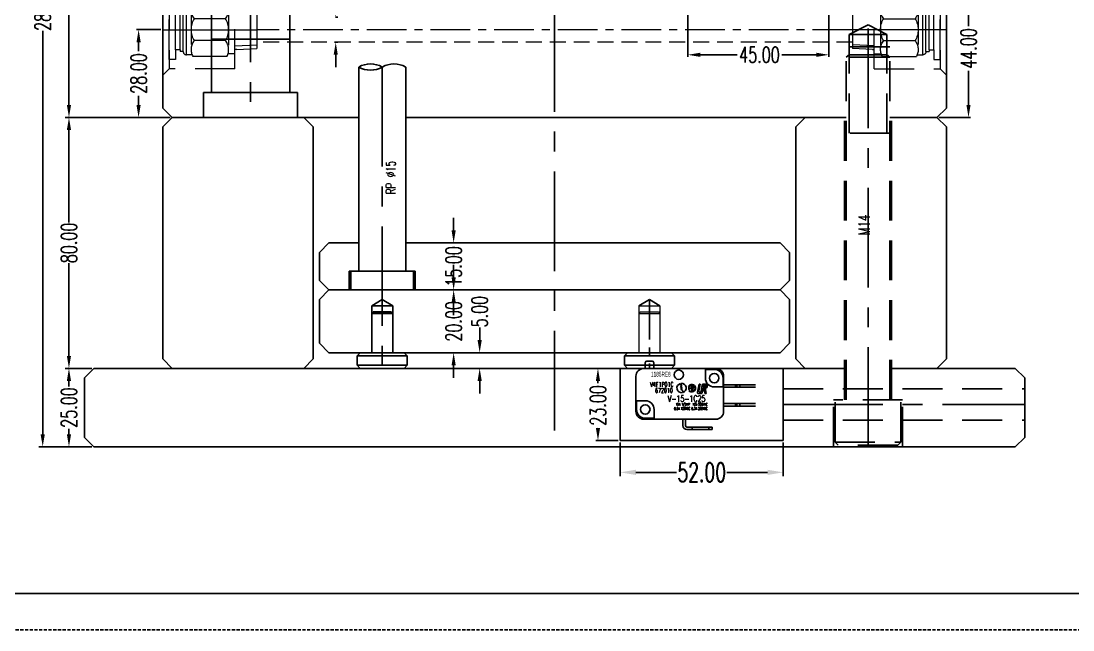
# Model space of a CAD drawing. Header units: inches. Extents: x 149964 to 151052, y -48230 to -47460.
# Drawn here: x 150380.8 to 150716.5, y -48229.7 to -48035.6 of the extents above; entities that cross this region are included whole.
import ezdxf

# ---------------------------------------------------------------- set-up
doc = ezdxf.new("R2010")
doc.units = ezdxf.units.IN
doc.header["$LTSCALE"] = 2
doc.header["$MEASUREMENT"] = 0
doc.header["$PDMODE"] = 3
doc.header["$PDSIZE"] = 0.3125
for name, pattern in [('ACAD_ISO08W100', [36, 24, -3, 6, -3]), ('CENTER', [50.8, 31.75, -6.35, 6.35, -6.35]), ('DASHED', [0.75, 0.5, -0.25]), ('HIDDEN', [9.525, 6.35, -3.175])]:
    doc.linetypes.add(name, pattern=pattern)
doc.layers.get('0').update_dxf_attribs({"linetype": 'CONTINUOUS'})
doc.layers.get('Defpoints').update_dxf_attribs({"linetype": 'CONTINUOUS'})
for name, color, linetype in [('5', 5, 'CONTINUOUS'), ('A', 7, 'CONTINUOUS'), ('CL', 1, 'ACAD_ISO08W100'), ('text', 7, 'CONTINUOUS'), ('WT', 4, 'CONTINUOUS'), ('壓塊', 157, 'CONTINUOUS')]:
    doc.layers.add(name, color=color, linetype=linetype)
doc.layers.add('dim', color=3, linetype='CONTINUOUS', lineweight=15)
doc.layers.add('WR', color=122, linetype='HIDDEN', lineweight=18)
doc.styles.add('ROMANC', font='romanc', dxfattribs={"width": 0.6, "height": 1})
doc.styles.add('roment', font='txt.shx', dxfattribs={"width": 0.67, "bigfont": 'chineset.shx'})
doc.styles.get("Standard").update_dxf_attribs({"font": 'txt.shx', "width": 0.67})
doc.dimstyles.new('2.00', dxfattribs={"dimtxt": 5, "dimasz": 4, "dimexe": 0.666, "dimexo": 0.626, "dimgap": 1, "dimtad": 0, "dimzin": 0, "dimdsep": 46, "dimtxsty": 'Standard', "dimcen": 0.09, "dimclrd": 3, "dimclre": 3, "dimclrt": 7, "dimazin": 0, "dimtfac": 1, "dimtofl": 0, "dimtmove": 0, "dimatfit": 0, "dimfxl": 0, "dimtolj": 1, "dimtzin": 0, "dimarcsym": 0})
doc.dimstyles.new('ISO-25', dxfattribs={"dimtxt": 5, "dimasz": 4, "dimexe": 1.25, "dimexo": 0.625, "dimtad": 0, "dimzin": 1, "dimdsep": 46, "dimtxsty": 'roment', "dimcen": 0, "dimclrd": 256, "dimclre": 256, "dimclrt": 7, "dimazin": 0, "dimtfac": 1, "dimtofl": 0, "dimtmove": 0, "dimatfit": 3, "dimfxl": 0, "dimarcsym": 0})
doc.dimstyles.new('std1', dxfattribs={"dimtxt": 6, "dimasz": 5, "dimexe": 1.25, "dimexo": 0.625, "dimtad": 0, "dimzin": 1, "dimdsep": 46, "dimtxsty": 'Standard', "dimcen": 0, "dimclrd": 3, "dimclre": 3, "dimclrt": 7, "dimazin": 2, "dimtfac": 1, "dimtofl": 0, "dimtmove": 0, "dimatfit": 3, "dimfxl": 0, "dimarcsym": 0})

# ---------------------------------------------------------------- blocks, each defined once
blk = doc.blocks.new('*D35056')
at = {"layer": 'Defpoints', "color": 0}
for p in [(150429.07, -47986.34), (150396.12, -48066.34), (150429.07, -48066.34)]:
    blk.add_point(p, dxfattribs=at)
at = {"layer": 'dim', "lineweight": -2}
for p, q in [((150428.45, -47986.34), (150394.87, -47986.34)), ((150396.12, -47990.34), (150396.12, -48019.86)), ((150396.12, -48062.34), (150396.12, -48032.83)), ((150428.45, -48066.34), (150394.87, -48066.34))]:
    blk.add_line(p, q, dxfattribs=at)
at = {"layer": 'dim', "linetype": 'ByBlock'}
for points in [[(150396.79, -47990.34), (150395.45, -47990.34), (150396.12, -47986.34)], [(150395.45, -48062.34), (150396.79, -48062.34), (150396.12, -48066.34)]]:
    blk.add_solid(points, dxfattribs=at)
at = {"layer": 'dim', "color": 7, "linetype": 'ByBlock', "insert": (150396.12, -48026.34), "char_height": 5, "attachment_point": 5, "rotation": 90, "style": 'roment'}
blk.add_mtext('80.00', dxfattribs=at)
blk = doc.blocks.new('*D35057')
at = {"layer": 'Defpoints', "color": 0}
for p in [(150396.12, -48066.34), (150429.07, -48066.34), (150404.07, -48146.34)]:
    blk.add_point(p, dxfattribs=at)
at = {"layer": 'dim', "lineweight": -2}
for p, q in [((150428.45, -48066.34), (150394.87, -48066.34)), ((150396.12, -48070.34), (150396.12, -48099.86)), ((150396.12, -48142.34), (150396.12, -48112.83)), ((150403.45, -48146.34), (150394.87, -48146.34))]:
    blk.add_line(p, q, dxfattribs=at)
at = {"layer": 'dim', "linetype": 'ByBlock'}
for points in [[(150396.79, -48070.34), (150395.45, -48070.34), (150396.12, -48066.34)], [(150395.45, -48142.34), (150396.79, -48142.34), (150396.12, -48146.34)]]:
    blk.add_solid(points, dxfattribs=at)
at = {"layer": 'dim', "color": 7, "linetype": 'ByBlock', "insert": (150396.12, -48106.34), "char_height": 5, "attachment_point": 5, "rotation": 90, "style": 'roment'}
blk.add_mtext('80.00', dxfattribs=at)
blk = doc.blocks.new('*D35058')
at = {"layer": 'Defpoints', "color": 0}
for p in [(150396.12, -48146.34), (150404.07, -48146.34), (150404.07, -48171.34)]:
    blk.add_point(p, dxfattribs=at)
at = {"layer": 'dim', "lineweight": -2}
for p, q in [((150403.45, -48146.34), (150394.87, -48146.34)), ((150396.12, -48150.34), (150396.12, -48152.08)), ((150396.12, -48167.34), (150396.12, -48165.61)), ((150403.45, -48171.34), (150394.87, -48171.34))]:
    blk.add_line(p, q, dxfattribs=at)
at = {"layer": 'dim', "linetype": 'ByBlock'}
for points in [[(150396.79, -48150.34), (150395.45, -48150.34), (150396.12, -48146.34)], [(150395.45, -48167.34), (150396.79, -48167.34), (150396.12, -48171.34)]]:
    blk.add_solid(points, dxfattribs=at)
at = {"layer": 'dim', "color": 7, "linetype": 'ByBlock', "insert": (150396.12, -48158.84), "char_height": 5, "attachment_point": 5, "rotation": 90, "style": 'roment'}
blk.add_mtext('25.00', dxfattribs=at)
blk = doc.blocks.new('*D35059')
at = {"layer": 'Defpoints', "color": 0}
for p in [(150387.75, -47890.34), (150404.07, -47890.34), (150404.07, -48171.34)]:
    blk.add_point(p, dxfattribs=at)
at = {"layer": 'dim', "lineweight": -2}
for p, q in [((150403.45, -47890.34), (150386.5, -47890.34)), ((150387.75, -47894.34), (150387.75, -48022.96)), ((150387.75, -48167.34), (150387.75, -48038.73)), ((150403.45, -48171.34), (150386.5, -48171.34))]:
    blk.add_line(p, q, dxfattribs=at)
at = {"layer": 'dim', "linetype": 'ByBlock'}
for points in [[(150388.42, -47894.34), (150387.08, -47894.34), (150387.75, -47890.34)], [(150387.08, -48167.34), (150388.42, -48167.34), (150387.75, -48171.34)]]:
    blk.add_solid(points, dxfattribs=at)
at = {"layer": 'dim', "color": 7, "linetype": 'ByBlock', "insert": (150387.75, -48030.84), "char_height": 5, "attachment_point": 5, "rotation": 90, "style": 'roment'}
blk.add_mtext('281.00', dxfattribs=at)
blk = doc.blocks.new('*D35060')
at = {"layer": 'Defpoints', "color": 0}
for p in [(150518.86, -48121.34), (150521.79, -48121.34), (150521.79, -48141.34)]:
    blk.add_point(p, dxfattribs=at)
at = {"layer": 'dim', "lineweight": -2}
for p, q in [((150518.86, -48117.34), (150518.86, -48113.34)), ((150521.17, -48121.34), (150517.61, -48121.34)), ((150521.17, -48141.34), (150517.61, -48141.34)), ((150518.86, -48145.34), (150518.86, -48149.34))]:
    blk.add_line(p, q, dxfattribs=at)
at = {"layer": 'dim', "linetype": 'ByBlock'}
for points in [[(150518.2, -48117.34), (150519.53, -48117.34), (150518.86, -48121.34)], [(150519.53, -48145.34), (150518.2, -48145.34), (150518.86, -48141.34)]]:
    blk.add_solid(points, dxfattribs=at)
at = {"layer": 'dim', "color": 7, "linetype": 'ByBlock', "insert": (150518.86, -48131.34), "char_height": 5, "attachment_point": 5, "rotation": 90, "style": 'roment'}
blk.add_mtext('20.00', dxfattribs=at)
blk = doc.blocks.new('*D35061')
at = {"layer": 'Defpoints', "color": 0}
for p in [(150518.86, -48106.34), (150518.86, -48106.34), (150518.86, -48121.34)]:
    blk.add_point(p, dxfattribs=at)
at = {"layer": 'dim', "lineweight": -2}
for p, q in [((150518.86, -48102.34), (150518.86, -48098.34)), ((150518.24, -48106.34), (150517.61, -48106.34)), ((150518.24, -48121.34), (150517.61, -48121.34)), ((150518.86, -48125.34), (150518.86, -48129.34))]:
    blk.add_line(p, q, dxfattribs=at)
at = {"layer": 'dim', "linetype": 'ByBlock'}
for points in [[(150518.2, -48102.34), (150519.53, -48102.34), (150518.86, -48106.34)], [(150519.53, -48125.34), (150518.2, -48125.34), (150518.86, -48121.34)]]:
    blk.add_solid(points, dxfattribs=at)
at = {"layer": 'dim', "color": 7, "linetype": 'ByBlock', "insert": (150518.86, -48113.84), "char_height": 5, "attachment_point": 5, "rotation": 90, "style": 'roment'}
blk.add_mtext('15.00', dxfattribs=at)
blk = doc.blocks.new('*D35066')
at = {"layer": 'Defpoints', "color": 0}
for p in [(150526.81, -48141.34), (150527.17, -48141.34), (150526.81, -48146.34)]:
    blk.add_point(p, dxfattribs=at)
at = {"layer": 'dim', "lineweight": -2}
for p, q in [((150527.17, -48137.34), (150527.17, -48133.34)), ((150527.43, -48141.34), (150528.42, -48141.34)), ((150527.43, -48146.34), (150528.42, -48146.34)), ((150527.17, -48150.34), (150527.17, -48154.34))]:
    blk.add_line(p, q, dxfattribs=at)
at = {"layer": 'dim', "linetype": 'ByBlock'}
for points in [[(150526.5, -48137.34), (150527.83, -48137.34), (150527.17, -48141.34)], [(150527.83, -48150.34), (150526.5, -48150.34), (150527.17, -48146.34)]]:
    blk.add_solid(points, dxfattribs=at)
at = {"layer": 'dim', "color": 7, "linetype": 'ByBlock', "insert": (150527.17, -48128.25), "char_height": 5, "attachment_point": 5, "rotation": 90, "style": 'roment'}
blk.add_mtext('5.00', dxfattribs=at)
blk = doc.blocks.new('*D35275')
at = {"layer": 'Defpoints', "color": 0}
for p in [(150572.01, -48169.34), (150624.01, -48169.34), (150624.01, -48179.49)]:
    blk.add_point(p, dxfattribs=at)
at = {"layer": 'dim', "color": 3, "linetype": 'Continuous', "lineweight": -2}
for p, q in [((150572.01, -48169.97), (150572.01, -48180.74)), ((150624.01, -48169.97), (150624.01, -48180.74)), ((150577.01, -48179.49), (150590.02, -48179.49)), ((150619.01, -48179.49), (150606.01, -48179.49))]:
    blk.add_line(p, q, dxfattribs=at)
at = {"layer": 'dim', "color": 3, "linetype": 'ByBlock'}
for points in [[(150577.01, -48178.65), (150577.01, -48180.32), (150572.01, -48179.49)], [(150619.01, -48180.32), (150619.01, -48178.65), (150624.01, -48179.49)]]:
    blk.add_solid(points, dxfattribs=at)
at = {"layer": 'dim', "color": 7, "linetype": 'ByBlock', "insert": (150598.01, -48179.49), "char_height": 6, "attachment_point": 5}
blk.add_mtext('52.00', dxfattribs=at)
blk = doc.blocks.new('*D35276')
at = {"layer": 'Defpoints', "color": 0}
for p in [(150564.91, -48146.34), (150569.23, -48146.34), (150572.01, -48169.34)]:
    blk.add_point(p, dxfattribs=at)
at = {"layer": 'dim', "color": 3, "linetype": 'ByBlock', "lineweight": -2}
for p, q in [((150568.6, -48146.34), (150564.24, -48146.34)), ((150564.91, -48150.34), (150564.91, -48151.01)), ((150564.91, -48165.34), (150564.91, -48165.29)), ((150571.39, -48169.34), (150564.24, -48169.34))]:
    blk.add_line(p, q, dxfattribs=at)
at = {"layer": 'dim', "color": 3, "linetype": 'ByBlock'}
for points in [[(150565.57, -48150.34), (150564.24, -48150.34), (150564.91, -48146.34)], [(150564.24, -48165.34), (150565.57, -48165.34), (150564.91, -48169.34)]]:
    blk.add_solid(points, dxfattribs=at)
at = {"layer": 'dim', "color": 7, "linetype": 'ByBlock', "insert": (150564.91, -48158.15), "char_height": 5, "attachment_point": 5, "rotation": 90}
blk.add_mtext('\\A1;23.00', dxfattribs=at)
blk = doc.blocks.new('*D35312')
at = {"layer": 'Defpoints', "color": 0}
for p in [(150593.57, -48018.31), (150638.57, -48017), (150638.57, -48046.36)]:
    blk.add_point(p, dxfattribs=at)
at = {"layer": 'dim', "color": 3, "linetype": 'ByBlock', "lineweight": -2}
for p, q in [((150593.57, -48018.94), (150593.57, -48047.02)), ((150638.57, -48017.62), (150638.57, -48047.02)), ((150597.57, -48046.36), (150609.3, -48046.36)), ((150634.57, -48046.36), (150623.59, -48046.36))]:
    blk.add_line(p, q, dxfattribs=at)
at = {"layer": 'dim', "color": 3, "linetype": 'ByBlock'}
for points in [[(150597.57, -48045.69), (150597.57, -48047.02), (150593.57, -48046.36)], [(150634.57, -48047.02), (150634.57, -48045.69), (150638.57, -48046.36)]]:
    blk.add_solid(points, dxfattribs=at)
at = {"layer": 'dim', "color": 7, "linetype": 'ByBlock', "insert": (150616.44, -48046.36), "char_height": 5, "attachment_point": 5}
blk.add_mtext('\\A1;45.00', dxfattribs=at)
blk = doc.blocks.new('*D37015')
at = {"layer": 'Defpoints', "color": 0}
for p in [(150418.34, -48038.34), (150426.07, -48038.34), (150429.07, -48066.34)]:
    blk.add_point(p, dxfattribs=at)
at = {"layer": 'dim', "color": 3, "linetype": 'ByBlock', "lineweight": -2}
for p, q in [((150425.45, -48038.34), (150417.67, -48038.34)), ((150418.34, -48042.34), (150418.34, -48045.2)), ((150418.34, -48062.34), (150418.34, -48059.49)), ((150428.45, -48066.34), (150417.67, -48066.34))]:
    blk.add_line(p, q, dxfattribs=at)
at = {"layer": 'dim', "color": 3, "linetype": 'ByBlock'}
for points in [[(150419.01, -48042.34), (150417.67, -48042.34), (150418.34, -48038.34)], [(150417.67, -48062.34), (150419.01, -48062.34), (150418.34, -48066.34)]]:
    blk.add_solid(points, dxfattribs=at)
at = {"layer": 'dim', "color": 7, "linetype": 'ByBlock', "insert": (150418.34, -48052.34), "char_height": 5, "attachment_point": 5, "rotation": 90}
blk.add_mtext('\\A1;28.00', dxfattribs=at)
blk = doc.blocks.new('*D37016')
at = {"layer": 'Defpoints', "color": 0}
for p in [(150480.5, -48034.34), (150481.24, -48034.34), (150480.25, -48042.34)]:
    blk.add_point(p, dxfattribs=at)
at = {"layer": 'dim', "color": 3, "linetype": 'ByBlock', "lineweight": -2}
for p, q in [((150481.24, -48030.34), (150481.24, -48026.34)), ((150481.12, -48034.34), (150481.9, -48034.34)), ((150480.87, -48042.34), (150481.9, -48042.34)), ((150481.24, -48046.34), (150481.24, -48050.34))]:
    blk.add_line(p, q, dxfattribs=at)
at = {"layer": 'dim', "color": 3, "linetype": 'ByBlock'}
for points in [[(150480.57, -48030.34), (150481.9, -48030.34), (150481.24, -48034.34)], [(150481.9, -48046.34), (150480.57, -48046.34), (150481.24, -48042.34)]]:
    blk.add_solid(points, dxfattribs=at)
at = {"layer": 'dim', "color": 7, "linetype": 'ByBlock', "insert": (150481.24, -48019.2), "char_height": 5, "attachment_point": 5, "rotation": 90}
blk.add_mtext('%%c8.00', dxfattribs=at)
blk = doc.blocks.new('*D37136')
at = {"layer": 'Defpoints', "color": 0}
for p in [(150676.07, -48022.34), (150683.14, -48022.34), (150673.07, -48066.34)]:
    blk.add_point(p, dxfattribs=at)
at = {"layer": 'dim', "color": 3, "linetype": 'ByBlock', "lineweight": -2}
for p, q in [((150676.7, -48022.34), (150683.8, -48022.34)), ((150683.14, -48026.34), (150683.14, -48037.2)), ((150683.14, -48062.34), (150683.14, -48051.49)), ((150673.7, -48066.34), (150683.8, -48066.34))]:
    blk.add_line(p, q, dxfattribs=at)
at = {"layer": 'dim', "color": 3, "linetype": 'ByBlock'}
for points in [[(150683.8, -48026.34), (150682.47, -48026.34), (150683.14, -48022.34)], [(150682.47, -48062.34), (150683.8, -48062.34), (150683.14, -48066.34)]]:
    blk.add_solid(points, dxfattribs=at)
at = {"layer": 'dim', "color": 7, "linetype": 'ByBlock', "insert": (150683.14, -48044.34), "char_height": 5, "attachment_point": 5, "rotation": 90}
blk.add_mtext('\\A1;44.00', dxfattribs=at)
blk = doc.blocks.new('20150129.111502')
at = {"layer": '5', "color": 122, "linetype": 'HIDDEN', "lineweight": 0}
for p, q in [((0, 14.5), (0, -14.5)), ((2, 12.5), (0, 14.5)), ((2, 12.5), (2, -12.5)), ((23, 12.5), (2, 12.5)), ((23, -12.5), (23, 12.5)), ((2, -9.5), (2, 9.5)), ((4.01, 9.5), (2, 9.5)), ((4.01, 6.4), (4.01, 9.5)), ((5.51, 6.4), (5.51, 7)), ((6.51, 7), (5.51, 7)), ((5.51, 6.4), (5.51, 7)), ((6.51, -7), (6.51, 7)), ((7.51, -8), (7.51, 8)), ((9.33, 8), (7.51, 8)), ((9, 8), (9, -8)), ((20.43, 8.5), (9.57, 8.5)), ((23, 7.75), (20.77, 7.75)), ((21, 7.75), (21, -7.75)), ((4.01, -6.4), (4.01, 6.4)), ((5.51, 6.4), (4.01, 6.4)), ((5.51, -6.4), (5.51, 6.4)), ((20.01, 3.5), (9.99, 3.5)), ((23.56, 6.35), (23, 6.35)), ((23, 5.19), (30, 4.82)), ((23.56, 6.35), (30, 6.01)), ((30, 6.01), (30, -6.01)), ((5.51, -6.4), (4.01, -6.4)), ((4.01, -6.4), (4.01, -9.5)), ((5.51, -6.4), (5.51, -7)), ((5.51, -6.4), (5.51, -7)), ((20.01, -3.5), (9.99, -3.5)), ((23, -5.19), (30, -4.82)), ((23.56, -6.35), (23, -6.35)), ((23.56, -6.35), (30, -6.01)), ((4.01, -9.5), (2, -9.5)), ((6.51, -7), (5.51, -7)), ((9.33, -8), (7.51, -8)), ((20.43, -8.5), (9.57, -8.5)), ((23, -7.75), (20.77, -7.75)), ((2, -12.5), (0, -14.5)), ((23, -12.5), (2, -12.5))]:
    blk.add_line(p, q, dxfattribs=at)
at = {"layer": '5', "color": 122, "linetype": 'CENTER', "lineweight": 0, "ltscale": 0.5}
blk.add_line((0, 0), (30, 0), dxfattribs=at)
at = {"layer": '5', "color": 122, "linetype": 'HIDDEN', "lineweight": 0}
for centre, radius, start, end in [((7.51, 7), 1, 90, 180), ((13.47, 6.32), 4.47, 150.752, 219.0183), ((16.53, 6.32), 4.47, 320.9817, 29.248), ((15.66, 0), 6.66, 148.3016, 211.6984), ((14.34, 0), 6.66, 328.3016, 31.6984), ((13.47, -6.32), 4.47, 140.9817, 209.248), ((16.53, -6.32), 4.47, 330.752, 39.0183), ((7.51, -7), 1, 180, 270)]:
    blk.add_arc(centre, radius, start, end, dxfattribs=at)

msp = doc.modelspace()

# ---------------------------------------------------------------- linework, layer by layer
at = {"linetype": 'Continuous'}
for p, q in [((150441.575, -47918.345), (150441.575, -48058.345)), ((150466.575, -47918.345), (150466.575, -48058.345)), ((150426.075, -47989.345), (150426.075, -48063.345)), ((150676.075, -47989.345), (150676.075, -48063.345)), ((150439.075, -48058.345), (150469.075, -48058.345)), ((150439.075, -48058.345), (150439.075, -48066.345)), ((150469.075, -48058.345), (150469.075, -48066.345)), ((150426.075, -48063.345), (150429.075, -48066.345)), ((150429.075, -48066.345), (150426.075, -48069.345)), ((150429.075, -48066.345), (150488.575, -48066.345)), ((150471.075, -48066.345), (150474.075, -48069.345)), ((150503.575, -48066.345), (150644.075, -48066.345)), ((150628.075, -48069.345), (150631.075, -48066.345)), ((150658.075, -48066.345), (150673.075, -48066.345)), ((150676.075, -48063.345), (150673.075, -48066.345)), ((150673.075, -48066.345), (150676.075, -48069.345)), ((150426.075, -48069.345), (150426.075, -48143.345)), ((150474.075, -48069.345), (150474.075, -48143.345)), ((150628.075, -48069.345), (150628.075, -48143.345)), ((150676.075, -48069.345), (150676.075, -48143.345)), ((150479.075, -48106.345), (150488.575, -48106.345)), ((150503.575, -48106.345), (150623.075, -48106.345)), ((150626.075, -48109.345), (150623.075, -48106.345)), ((150626.075, -48109.345), (150626.075, -48118.345)), ((150626.075, -48118.345), (150623.075, -48121.345)), ((150479.075, -48121.345), (150623.075, -48121.345)), ((150626.075, -48124.345), (150623.075, -48121.345)), ((150476.075, -48124.345), (150476.075, -48138.345)), ((150492.725, -48126.345), (150496.075, -48124.411)), ((150492.725, -48126.345), (150499.425, -48126.345)), ((150492.725, -48126.345), (150492.725, -48141.345)), ((150499.425, -48126.345), (150496.075, -48124.411)), ((150499.425, -48126.345), (150499.425, -48141.345)), ((150577.975, -48126.345), (150581.325, -48124.411)), ((150584.675, -48126.345), (150581.325, -48124.411)), ((150626.075, -48124.345), (150626.075, -48138.345)), ((150493.225, -48128.345), (150492.725, -48128.845)), ((150492.725, -48128.845), (150499.425, -48128.845)), ((150493.225, -48128.345), (150498.925, -48128.345)), ((150498.925, -48128.345), (150499.425, -48128.845)), ((150476.075, -48138.345), (150479.075, -48141.345)), ((150626.075, -48138.345), (150623.075, -48141.345)), ((150426.075, -48143.345), (150429.075, -48146.345)), ((150471.075, -48146.345), (150474.075, -48143.345)), ((150479.075, -48141.345), (150623.075, -48141.345)), ((150488.075, -48142.345), (150489.075, -48141.345)), ((150488.075, -48145.345), (150488.075, -48142.345)), ((150504.075, -48142.345), (150488.075, -48142.345)), ((150489.075, -48141.345), (150503.075, -48141.345)), ((150503.075, -48141.345), (150504.075, -48142.345)), ((150504.075, -48142.345), (150504.075, -48145.345)), ((150628.075, -48143.345), (150631.075, -48146.345)), ((150673.075, -48146.345), (150676.075, -48143.345)), ((150404.075, -48146.345), (150401.075, -48149.345)), ((150404.075, -48146.345), (150644.075, -48146.345)), ((150504.075, -48145.345), (150488.075, -48145.345)), ((150489.075, -48146.345), (150488.075, -48145.345)), ((150489.075, -48146.345), (150503.075, -48146.345)), ((150504.075, -48145.345), (150503.075, -48146.345)), ((150658.075, -48146.345), (150698.075, -48146.345)), ((150698.075, -48146.345), (150701.075, -48149.345)), ((150401.075, -48149.345), (150401.075, -48168.345)), ((150701.075, -48149.345), (150701.075, -48168.345)), ((150401.075, -48168.345), (150404.075, -48171.345)), ((150701.075, -48168.345), (150698.075, -48171.345)), ((150404.075, -48171.345), (150698.075, -48171.345))]:
    msp.add_line(p, q, dxfattribs=at)
at = {"linetype": 'HIDDEN'}
for p, q in [((150651.075, -48036.845), (150645.075, -48039.845)), ((150657.075, -48039.845), (150651.075, -48036.845)), ((150657.075, -48039.845), (150645.075, -48039.845)), ((150645.075, -48071.345), (150645.075, -48039.845)), ((150657.075, -48071.345), (150657.075, -48039.845)), ((150644.075, -48156.345), (150644.075, -48043.845)), ((150658.075, -48043.845), (150644.075, -48043.845)), ((150658.075, -48156.345), (150658.075, -48043.845)), ((150645.075, -48046.345), (150644.075, -48047.145)), ((150658.075, -48047.145), (150644.075, -48047.145)), ((150657.075, -48046.345), (150645.075, -48046.345)), ((150657.075, -48046.345), (150658.075, -48047.145)), ((150643.575, -48156.345), (150643.575, -48066.345)), ((150658.575, -48156.345), (150658.575, -48066.345)), ((150658.075, -48071.345), (150644.075, -48071.345)), ((150476.075, -48109.345), (150479.075, -48106.345)), ((150476.075, -48109.345), (150476.075, -48118.345)), ((150479.075, -48121.345), (150476.075, -48118.345)), ((150476.075, -48124.345), (150479.075, -48121.345)), ((150662.075, -48156.345), (150640.075, -48156.345)), ((150640.075, -48171.345), (150640.075, -48156.345)), ((150640.575, -48169.845), (150640.575, -48156.345)), ((150661.575, -48169.845), (150661.575, -48156.345)), ((150662.075, -48171.345), (150662.075, -48156.345)), ((150640.575, -48169.845), (150661.575, -48169.845)), ((150640.575, -48169.845), (150641.575, -48170.845)), ((150660.575, -48170.845), (150661.575, -48169.845)), ((150662.075, -48171.345), (150640.075, -48171.345)), ((150660.575, -48170.845), (150641.575, -48170.845))]:
    msp.add_line(p, q, dxfattribs=at)
for p, q in [((150441.575, -48041.345), (150466.575, -48041.345)), ((150488.575, -48115.345), (150488.575, -48050.255)), ((150503.575, -48115.345), (150503.575, -48050.255)), ((150485.575, -48115.345), (150506.575, -48115.345)), ((150485.575, -48121.345), (150485.575, -48115.345)), ((150486.075, -48121.345), (150486.075, -48115.345)), ((150506.075, -48121.345), (150506.075, -48115.345)), ((150506.575, -48121.345), (150506.575, -48115.345)), ((150485.575, -48121.345), (150506.575, -48121.345)), ((150574.325, -48141.345), (150573.325, -48142.345)), ((150589.325, -48142.345), (150573.325, -48142.345)), ((150573.325, -48142.345), (150573.325, -48145.345)), ((150588.325, -48141.345), (150589.325, -48142.345)), ((150589.325, -48142.345), (150589.325, -48145.345)), ((150572.015, -48146.345), (150572.015, -48169.345)), ((150589.325, -48145.345), (150573.325, -48145.345)), ((150573.325, -48145.345), (150574.325, -48146.345)), ((150589.325, -48145.345), (150588.325, -48146.345)), ((150624.013, -48169.345), (150624.013, -48146.345)), ((150572.015, -48169.345), (150624.013, -48169.345))]:
    msp.add_line(p, q)
at = {"linetype": 'Continuous', "lineweight": 0}
for p, q in [((150577.975, -48126.345), (150584.675, -48126.345)), ((150577.975, -48126.345), (150577.975, -48141.345)), ((150584.675, -48126.345), (150584.675, -48141.345)), ((150578.475, -48128.345), (150577.975, -48128.845)), ((150577.975, -48128.845), (150584.675, -48128.845)), ((150578.475, -48128.345), (150584.175, -48128.345)), ((150584.175, -48128.345), (150584.675, -48128.845))]:
    msp.add_line(p, q, dxfattribs=at)
at = {"color": 1}
for p, q in [((150580.015, -48146.345), (150580.015, -48144.545)), ((150582.215, -48144.045), (150580.515, -48144.045)), ((150582.715, -48146.345), (150582.715, -48144.545)), ((150602.015, -48146.645), (150599.215, -48146.645)), ((150599.215, -48149.445), (150599.215, -48146.645)), ((150577.015, -48148.845), (150577.015, -48160.045)), ((150604.815, -48149.445), (150604.815, -48152.245)), ((150605.015, -48148.845), (150605.015, -48160.045)), ((150602.015, -48152.245), (150604.815, -48152.245)), ((150615.215, -48151.545), (150605.015, -48151.545)), ((150615.215, -48152.345), (150605.015, -48152.345)), ((150608.815, -48151.545), (150608.815, -48152.345)), ((150609.215, -48151.545), (150609.215, -48152.345)), ((150610.215, -48151.545), (150610.215, -48152.345)), ((150577.215, -48159.445), (150577.215, -48156.645)), ((150580.015, -48156.645), (150577.215, -48156.645)), ((150582.815, -48159.445), (150582.815, -48162.245)), ((150615.215, -48157.545), (150605.015, -48157.545)), ((150615.215, -48158.345), (150605.015, -48158.345)), ((150608.815, -48157.545), (150608.815, -48158.345)), ((150609.215, -48157.545), (150609.215, -48158.345)), ((150610.215, -48157.545), (150610.215, -48158.345)), ((150602.515, -48162.545), (150579.515, -48162.545)), ((150580.015, -48162.245), (150582.815, -48162.245)), ((150592.015, -48162.545), (150592.015, -48164.545)), ((150592.815, -48162.545), (150592.815, -48164.545)), ((150601.315, -48165.045), (150593.315, -48165.045)), ((150601.315, -48165.845), (150593.315, -48165.845)), ((150595.015, -48165.045), (150595.015, -48165.845)), ((150600.315, -48165.045), (150600.315, -48165.845)), ((150601.315, -48165.045), (150601.315, -48165.845))]:
    msp.add_line(p, q, dxfattribs=at)
at = {"color": 0}
for p, q in [((150591.208, -48151.196), (150591.283, -48151.703)), ((150591.655, -48151.703), (150591.283, -48152.422)), ((150591.283, -48151.703), (150591.655, -48151.703)), ((150591.283, -48152.422), (150591.794, -48152.468)), ((150591.794, -48152.468), (150591.353, -48153.071)), ((150591.353, -48153.071), (150591.771, -48153.141)), ((150591.771, -48153.141), (150592.092, -48154.03)), ((150594.794, -48152.671), (150593.891, -48152.671)), ((150594.071, -48153.581), (150594.071, -48153.581)), ((150594.794, -48151.649), (150594.794, -48153.693)), ((150595.077, -48151.636), (150595.077, -48152.373)), ((150595.682, -48152.42), (150595.077, -48152.671)), ((150595.077, -48152.671), (150595.077, -48153.706)), ((150597.176, -48151.412), (150596.628, -48153.966)), ((150597.109, -48153.516), (150597.517, -48151.412)), ((150597.517, -48151.412), (150597.176, -48151.412)), ((150598.14, -48151.665), (150597.825, -48153.627)), ((150598.186, -48154.082), (150598.464, -48152.53)), ((150598.464, -48152.53), (150598.186, -48154.082)), ((150599.57, -48151.412), (150598.436, -48151.412)), ((150599.483, -48152.52), (150598.464, -48152.53)), ((150598.464, -48152.53), (150598.597, -48152.528)), ((150598.597, -48152.528), (150599.071, -48154.329)), ((150599.412, -48154.329), (150599.098, -48152.523)), ((150599.776, -48152.272), (150599.865, -48151.765)), ((150596.921, -48154.329), (150597.891, -48154.329)), ((150597.513, -48153.879), (150597.388, -48153.873)), ((150599.071, -48154.329), (150599.412, -48154.329)), ((150599.071, -48154.329), (150599.412, -48154.329))]:
    msp.add_line(p, q, dxfattribs=at)
msp.add_lwpolyline([(150599.412, -48151.734), (150598.578, -48151.734), (150598.578, -48152.208), (150599.412, -48152.208)], close=True, dxfattribs=at)
at = {"color": 1}
for centre in [(150590.711, -48148.342), (150602.015, -48149.445), (150580.015, -48159.445)]:
    msp.add_circle(centre, 1.5, dxfattribs=at)
at = {"linetype": 'Continuous'}
for centre, start, end in [((150492.325, -48056.751), 60, 120), ((150499.825, -48056.751), 60, 120), ((150492.325, -48043.76), 240, 300)]:
    msp.add_arc(centre, 7.5, start, end, dxfattribs=at)
at = {"color": 1}
for centre, radius, start, end in [((150579.515, -48148.845), 2.5, 90, 180), ((150580.515, -48144.545), 0.5, 90, 180), ((150582.215, -48144.545), 0.5, 0, 90), ((150602.015, -48149.445), 2.8, 0, 90), ((150602.515, -48148.845), 2.5, 0, 90), ((150602.015, -48149.445), 2.8, 180, 270), ((150580.015, -48159.445), 2.8, 0, 90), ((150579.515, -48160.045), 2.5, 180, 270), ((150580.015, -48159.445), 2.8, 180, 270), ((150602.515, -48160.045), 2.5, 270, 0), ((150593.315, -48164.545), 1.3, 180, 270), ((150593.315, -48164.545), 0.5, 180, 270)]:
    msp.add_arc(centre, radius, start, end, dxfattribs=at)
at = {"color": 0}
for centre, radius, start, end in [((150591.587, -48152.633), 1.486, 104.76189, 278.07081), ((150591.587, -48152.633), 1.486, 289.88218, 94.00981), ((150594.832, -48152.633), 1.216, 222.17332, 154.24988), ((150594.951, -48152.698), 1.06, 98.53292, 224.01102), ((150594.517, -48152.693), 1.196, 13.18499, 62.08934), ((150594.796, -48152.784), 0.964, 286.97071, 357.92595), ((150597.403, -48153.573), 0.3, 169.02269, 267.06681), ((150597.529, -48153.58), 0.3, 267.06681, 350.88509), ((150598.436, -48151.712), 0.3, 90, 170.88509), ((150599.48, -48152.22), 0.3, 270.56728, 349.97138), ((150599.57, -48151.712), 0.3, 349.97138, 90), ((150596.921, -48154.029), 0.3, 167.89513, 270), ((150597.891, -48154.029), 0.3, 270, 349.84594)]:
    msp.add_arc(centre, radius, start, end, dxfattribs=at)
at = {"layer": 'A'}
msp.add_line((151040.48, -48218.111), (149975.501, -48218.111), dxfattribs=at)
at = {"layer": 'A', "linetype": 'DASHED'}
msp.add_line((151052.103, -48229.734), (149963.877, -48229.734), dxfattribs=at)
at = {"layer": 'CL', "color": 7, "linetype": 'CENTER', "ltscale": 0.5}
for p, q in [((150551.075, -47880.345), (150551.075, -48171.345)), ((150454.075, -47915.345), (150454.075, -48066.345)), ((150651.075, -48171.345), (150651.075, -48036.845)), ((150496.075, -48050.255), (150496.075, -48146.345))]:
    msp.add_line(p, q, dxfattribs=at)
at = {"layer": 'CL', "color": 7, "linetype": 'CENTER', "ltscale": 0.2}
msp.add_line((150581.325, -48124.411), (150581.325, -48146.345), dxfattribs=at)
at = {"layer": 'WR', "linetype": 'CENTER', "ltscale": 0.2}
msp.add_line((150646.075, -48038.345), (150456.075, -48038.345), dxfattribs=at)
at = {"layer": 'WR', "linetype": 'HIDDEN', "ltscale": 0.4}
msp.add_line((150646.075, -48042.345), (150456.075, -48042.345), dxfattribs=at)
at = {"layer": '壓塊', "color": 60, "linetype": 'HIDDEN'}
for p, q in [((150624.013, -48152.845), (150701.075, -48152.845)), ((150624.013, -48162.845), (150701.075, -48162.845))]:
    msp.add_line(p, q, dxfattribs=at)
at = {"layer": '壓塊', "color": 60, "linetype": 'CENTER', "ltscale": 0.5}
msp.add_line((150624.013, -48157.845), (150701.075, -48157.845), dxfattribs=at)

# ---------------------------------------------------------------- block references
at = {"layer": 'WT', "linetype": 'ByBlock'}
msp.add_blockref('20150129.111502', (150426.075, -48038.345), dxfattribs=at)
at = {"layer": 'WT', "linetype": 'ByBlock', "xscale": -0.9999999999999991}
msp.add_blockref('20150129.111502', (150676.075, -48038.345), dxfattribs=at)

# ---------------------------------------------------------------- texts
at = {"color": 0, "attachment_point": 3, "style": 'ROMANC'}
for s, insert, char_height, width in [('{\\f????|b0|i0|c0|p54;1185RE8}', (150588.103, -48147.437), 1.5, 9.3479), ('V4F1P01C', (150589.02, -48150.705), 1.5, 10.3359), ('672010', (150588.789, -48152.604), 1.5, 9.7279), ('V-15-1C25', (150599.197, -48154.957), 2, 11.9319), ('15A 1/2HP  125 250VAC\\P 0.6A 125VDC 0.3A 250VDC', (150599.859, -48157.41), 0.8, 16.5559)]:
    msp.add_mtext(s, dxfattribs=dict(at, insert=insert, char_height=char_height, width=width))
at = {"layer": 'text', "attachment_point": 1, "rotation": 90}
for s, insert, char_height, width in [('RP %%c15', (150497.282, -48090.796), 3, 36.07436), ('M14', (150648.022, -48103.896), 3.6, 4.25734)]:
    msp.add_mtext(s, dxfattribs=dict(at, insert=insert, char_height=char_height, width=width))

# ---------------------------------------------------------------- dimensions: what is measured, and where the dimension line sits
at = {"layer": 'dim'}
for base, p1, p2, picture, middle in [((150387.75, -47890.345), (150404.075, -48171.345), (150404.075, -47890.345), '*D35059', (150387.75, -48030.845)), ((150396.121, -48066.345), (150429.075, -47986.345), (150429.075, -48066.345), '*D35056', (150396.121, -48026.345)), ((150396.121, -48066.345), (150404.075, -48146.345), (150429.075, -48066.345), '*D35057', (150396.121, -48106.345)), ((150518.865, -48106.345), (150518.865, -48121.345), (150518.865, -48106.345), '*D35061', (150518.865, -48113.845)), ((150518.865, -48121.345), (150521.794, -48141.345), (150521.794, -48121.345), '*D35060', (150518.865, -48131.345)), ((150527.167, -48141.345), (150526.808, -48146.345), (150526.808, -48141.345), '*D35066', (150527.167, -48128.253)), ((150396.121, -48146.345), (150404.075, -48171.345), (150404.075, -48146.345), '*D35058', (150396.121, -48158.845))]:
    dim = msp.add_linear_dim(base=base, p1=p1, p2=p2, angle=90, dimstyle='ISO-25', dxfattribs=at)
    dim.commit()
    dim.dimension.update_dxf_attribs({"geometry": picture, "text_midpoint": middle})
at = {"layer": 'dim', "linetype": 'ByBlock'}
dim = msp.add_linear_dim(base=(150481.235, -48034.345), p1=(150480.249, -48042.345), p2=(150480.495, -48034.345), angle=90, text='%%c<>', dimstyle='2.00', dxfattribs=at)
dim.commit()
dim.dimension.update_dxf_attribs({"geometry": '*D37016', "text_midpoint": (150481.235, -48019.203)})
dim = msp.add_linear_dim(base=(150638.575, -48046.358), p1=(150593.575, -48018.309), p2=(150638.575, -48016.998), dimstyle='2.00', dxfattribs=at)
dim.commit()
dim.dimension.update_dxf_attribs({"geometry": '*D35312', "text_midpoint": (150616.443, -48046.358), "dimtype": 160})
for base, p1, p2, picture, middle in [((150683.138, -48022.345), (150673.075, -48066.345), (150676.075, -48022.345), '*D37136', (150683.138, -48044.345)), ((150418.34, -48038.345), (150429.075, -48066.345), (150426.075, -48038.345), '*D37015', (150418.34, -48052.345))]:
    dim = msp.add_linear_dim(base=base, p1=p1, p2=p2, angle=90, dimstyle='2.00', dxfattribs=at)
    dim.commit()
    dim.dimension.update_dxf_attribs({"geometry": picture, "text_midpoint": middle})
dim = msp.add_linear_dim(base=(150564.907, -48146.345), p1=(150572.015, -48169.345), p2=(150569.23, -48146.345), angle=90, dimstyle='2.00', dxfattribs=at)
dim.commit()
dim.dimension.update_dxf_attribs({"geometry": '*D35276', "text_midpoint": (150564.907, -48158.148), "dimtype": 160})
at = {"layer": 'dim', "linetype": 'Continuous'}
dim = msp.add_linear_dim(base=(150624.013, -48179.486), p1=(150572.015, -48169.345), p2=(150624.013, -48169.345), dimstyle='std1', dxfattribs=at)
dim.commit()
dim.dimension.update_dxf_attribs({"geometry": '*D35275', "text_midpoint": (150598.014, -48179.486), "dimtype": 160})

doc.saveas('drawing.dxf')
